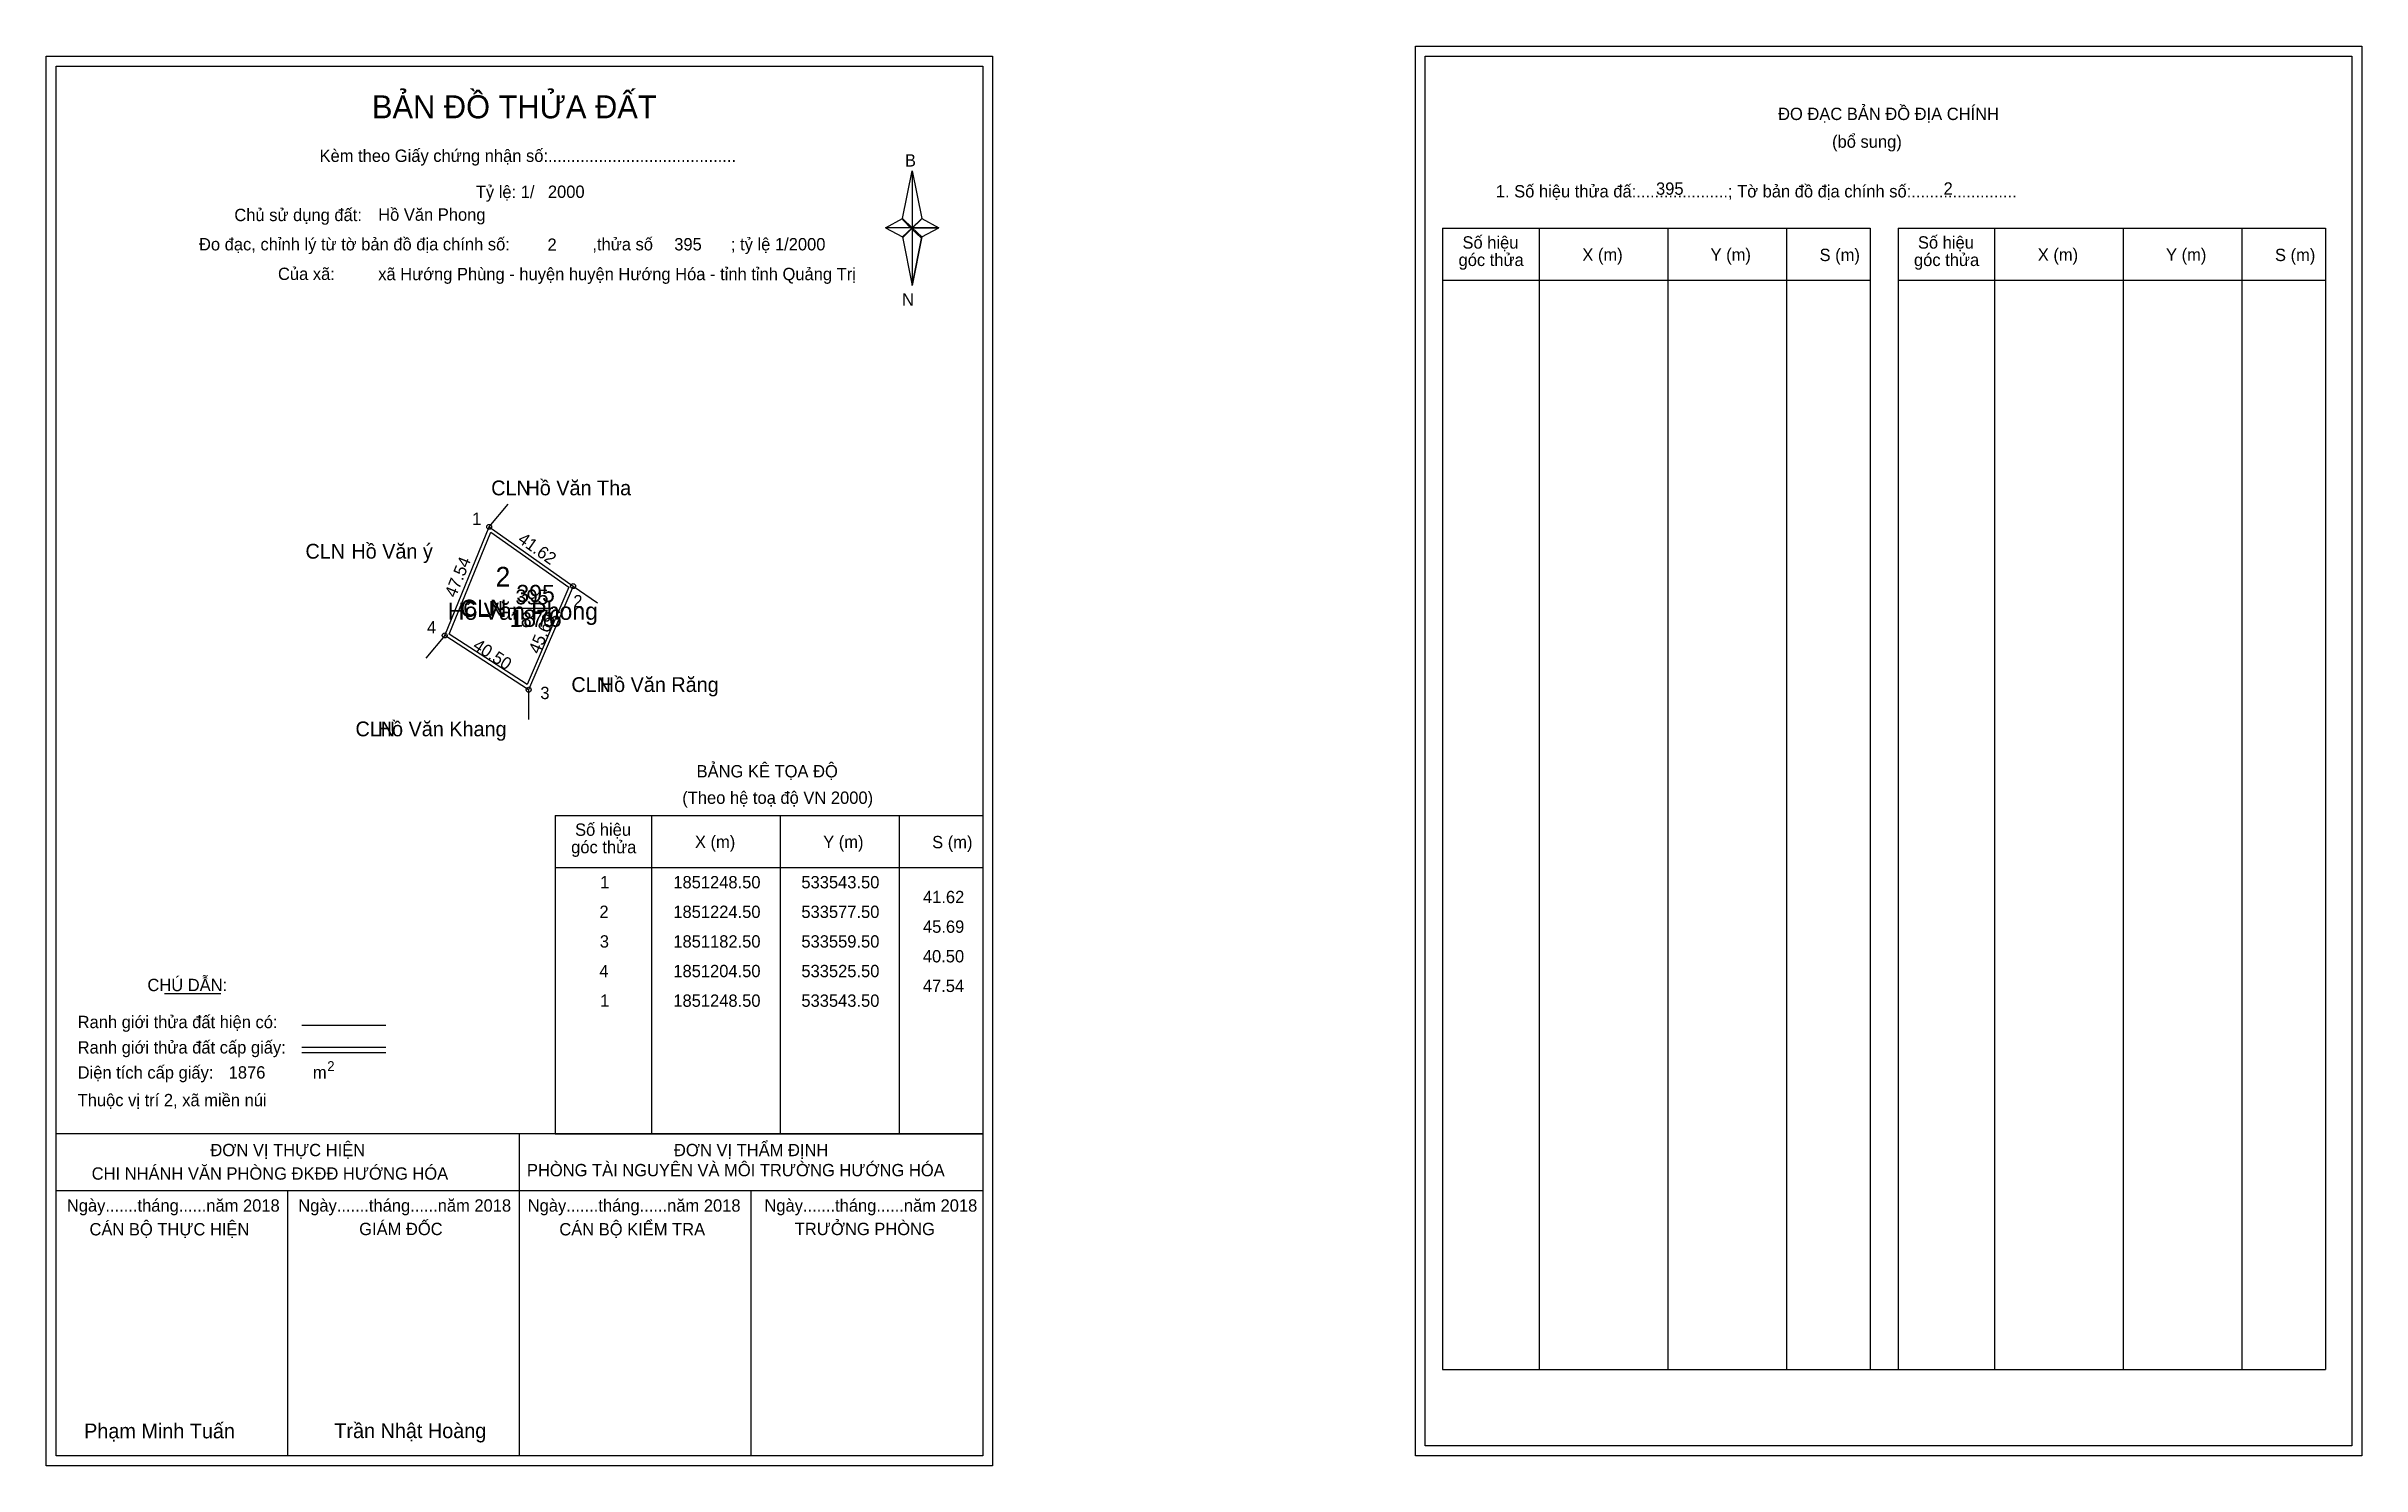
# Model space of a CAD drawing. Extents: x 533364 to 534302, y 1850868 to 1851443.
import ezdxf

# ---------------------------------------------------------------- set-up
doc = ezdxf.new("R2010")
doc.units = 0
for name, color, linetype in [('Level 1', 7, 'Continuous'), ('Level 10', 7, 'Continuous'), ('Level 11', 7, 'Continuous'), ('Level 13', 7, 'Continuous'), ('Level 2', 7, 'Continuous'), ('Level 27', 7, 'Continuous'), ('Level 3', 7, 'Continuous'), ('Level 36', 7, 'Continuous'), ('Level 4', 7, 'Continuous'), ('Level 49', 7, 'Continuous'), ('Level 5', 7, 'Continuous'), ('Level 53', 7, 'Continuous'), ('Level 55', 7, 'Continuous'), ('Level 6', 7, 'Continuous'), ('Level 60', 7, 'Continuous'), ('Level 63', 7, 'Continuous'), ('Level 7', 7, 'Continuous'), ('Level 9', 7, 'Continuous')]:
    doc.layers.add(name, color=color, linetype=linetype)

msp = doc.modelspace()

# ---------------------------------------------------------------- linework, layer by layer
at = {"layer": 'Level 1'}
for p, q in [((533368.09, 1851435.23), (533368.09, 1851435.23)), ((533922.74, 1851439.23), (533922.74, 1851439.23)), ((533710.94, 1851373.46), (533714.87, 1851392.74)), ((533714.87, 1851392.74), (533714.87, 1851369.69)), ((533714.87, 1851392.74), (533718.81, 1851373.46)), ((533704.05, 1851369.69), (533710.94, 1851373.46)), ((533710.94, 1851373.46), (533714.87, 1851369.69)), ((533714.58, 1851369.26), (533710.94, 1851373.02)), ((533714.87, 1851369.69), (533710.94, 1851366.01)), ((533714.58, 1851369.26), (533710.94, 1851365.57)), ((533710.94, 1851365.57), (533714.58, 1851369.26)), ((533710.94, 1851366.01), (533714.87, 1851346.29)), ((533718.51, 1851373.02), (533714.58, 1851369.26)), ((533714.58, 1851369.26), (533718.51, 1851373.02)), ((533718.51, 1851365.57), (533714.58, 1851369.26)), ((533718.81, 1851373.46), (533714.87, 1851369.69)), ((533714.87, 1851369.69), (533714.87, 1851346.29)), ((533714.87, 1851369.69), (533725.69, 1851369.69)), ((533714.87, 1851369.69), (533718.81, 1851366.01)), ((533718.81, 1851366.01), (533714.87, 1851346.29)), ((533718.81, 1851366.01), (533725.69, 1851369.69)), ((533929.8, 1851369.52), (534103.01, 1851369.52)), ((533968.98, 1850906.99), (533968.98, 1851369.52)), ((534021.13, 1850906.99), (534021.13, 1851369.52)), ((534069.07, 1851369.52), (534069.07, 1850906.99)), ((534103.01, 1851369.52), (534103.01, 1850906.99)), ((534114.32, 1851369.52), (534287.52, 1851369.52)), ((534153.5, 1850906.99), (534153.5, 1851369.52)), ((534205.64, 1850906.99), (534205.64, 1851369.52)), ((534253.59, 1851369.52), (534253.59, 1850906.99)), ((534287.52, 1851369.52), (534287.52, 1850906.99)), ((533929.8, 1851348.46), (534103.01, 1851348.46)), ((534114.32, 1851348.46), (534287.52, 1851348.46)), ((533570.28, 1851131.57), (533743.48, 1851131.57)), ((533609.46, 1851002.52), (533609.46, 1851131.57)), ((533661.6, 1851002.52), (533661.6, 1851131.57)), ((533709.55, 1851131.57), (533709.55, 1851002.52)), ((533570.28, 1851110.52), (533743.48, 1851110.52)), ((533411.93, 1851059.36), (533434.73, 1851059.36)), ((533467.66, 1851046.55), (533501.68, 1851046.55)), ((533467.66, 1851037.65), (533501.68, 1851037.65)), ((533467.66, 1851035.46), (533501.68, 1851035.46)), ((533581.75, 1851002.52), (533368.09, 1851002.52)), ((533743.48, 1851002.52), (533533.8, 1851002.52)), ((533555.79, 1850872.08), (533555.79, 1851002.52)), ((533570.28, 1851002.52), (533743.48, 1851002.52)), ((533743.49, 1850979.42), (533368.09, 1850979.42)), ((533461.94, 1850872.08), (533461.94, 1850979.42)), ((533649.64, 1850872.08), (533649.64, 1850979.42)), ((533929.8, 1850906.99), (534287.52, 1850906.99)), ((533743.48, 1850872.08), (533743.48, 1850872.08)), ((534298.14, 1850876.08), (534298.14, 1850876.08))]:
    msp.add_line(p, q, dxfattribs=at)
for points in [[(533710.94, 1851373.46), (533714.87, 1851392.74), (533714.87, 1851369.69)], [(533704.05, 1851369.69), (533710.94, 1851366.01), (533714.87, 1851369.69)], [(533714.87, 1851369.69), (533718.81, 1851373.46), (533725.69, 1851369.69)], [(533714.87, 1851369.69), (533714.87, 1851346.29), (533718.81, 1851366.01)]]:
    msp.add_lwpolyline(points, close=True, dxfattribs=at)
at = {"layer": 'Level 10'}
for points in [[(533559.5, 1851182.5), (533525.5, 1851204.5), (533543.5, 1851248.5), (533577.5, 1851224.5)], [(533558.87, 1851184.58), (533527.24, 1851205.04), (533544.13, 1851246.34), (533575.77, 1851224.01)]]:
    msp.add_lwpolyline(points, close=True, dxfattribs=at)
at = {"layer": 'Level 11'}
for centre in [(533543.5, 1851248.5), (533577.5, 1851224.5), (533525.5, 1851204.5), (533559.5, 1851182.5), (533559.5, 1851182.5)]:
    msp.add_circle(centre, 1, dxfattribs=at)
at = {"layer": 'Level 27'}
for p, q in [((533543.5, 1851248.5), (533551.23, 1851257.68)), ((533577.5, 1851224.5), (533587.43, 1851217.76)), ((533525.5, 1851204.5), (533517.82, 1851195.28)), ((533559.5, 1851182.5), (533559.5, 1851170.5))]:
    msp.add_line(p, q, dxfattribs=at)
at = {"layer": 'Level 3'}
for p, q in [((533929.8, 1851369.52), (533929.8, 1850906.99)), ((534114.32, 1851369.52), (534114.32, 1850906.99)), ((533570.28, 1851131.57), (533570.28, 1851002.52))]:
    msp.add_line(p, q, dxfattribs=at)
at = {"layer": 'Level 63'}
for points in [[(533918.74, 1851443.23), (534302.14, 1851443.23), (534302.14, 1850872.08), (533918.74, 1850872.08)], [(533364.09, 1851439.23), (533747.49, 1851439.23), (533747.49, 1850868.08), (533364.09, 1850868.08)], [(533368.09, 1851435.23), (533743.49, 1851435.23), (533743.49, 1850872.08), (533368.09, 1850872.08)], [(533922.74, 1851439.23), (534298.14, 1851439.23), (534298.14, 1850876.08), (533922.74, 1850876.08)]]:
    msp.add_lwpolyline(points, close=True, dxfattribs=at)
at = {"layer": 'Level 9'}
msp.add_line((533551.82, 1851215.5), (533569.24, 1851215.5), dxfattribs=at)

# ---------------------------------------------------------------- texts
at = {"layer": 'Level 1'}
for s, height, p in [('BẢN ĐỒ THỬA ĐẤT', 9.3313, (533496.02, 1851414.04)), ('ĐO ĐẠC BẢN ĐỒ ĐỊA CHÍNH', 5, (534065.69, 1851413.35)), ('(bổ sung)', 5, (534087.57, 1851402.11)), ('Kèm theo Giấy chứng nhận số:.........................................', 5, (533474.79, 1851396.38)), ('B', 5, (533711.96, 1851394.5)), ('1. Số hiệu thửa đấ:....................; Tờ bản đồ địa chính số:.......................', 5, (533951.35, 1851381.99)), ('Chủ sử dụng đất:', 5, (533440.27, 1851372.39)), ('Đo đạc, chỉnh lý từ tờ bản đồ địa chính số:                  ,thửa số                 ; tỷ lệ 1/2000', 5, (533425.95, 1851360.53)), ('Số hiệu', 5, (533937.83, 1851361.25)), ('Số hiệu', 5, (534122.35, 1851361.25)), ('góc thửa', 5, (533936.25, 1851354.19)), ('X (m)', 5, (533986.4, 1851356.3)), ('Y (m)', 5, (534038.35, 1851356.3)), ('S (m)', 5, (534082.51, 1851356.2)), ('góc thửa', 5, (534120.76, 1851354.19)), ('X (m)', 5, (534170.91, 1851356.3)), ('Y (m)', 5, (534222.87, 1851356.3)), ('S (m)', 5, (534267.02, 1851356.2)), ('Của xã:', 5, (533457.95, 1851348.53)), ('N', 5, (533710.76, 1851338.16)), ('BẢNG KÊ TỌA ĐỘ', 5, (533627.55, 1851146.98)), ('(Theo hệ toạ độ VN 2000)', 5, (533621.74, 1851136.26)), ('góc thửa', 5, (533576.73, 1851116.25)), ('Số hiệu', 5, (533578.31, 1851123.31)), ('X (m)', 5, (533626.87, 1851118.36)), ('Y (m)', 5, (533678.83, 1851118.36)), ('S (m)', 5, (533722.98, 1851118.26)), ('CHÚ DẪN:', 5, (533405.05, 1851060.37)), ('Ranh giới thửa đất hiện có:', 5, (533376.79, 1851045.37)), ('Ranh giới thửa đất cấp giấy:', 5, (533376.79, 1851035.09)), ('Diện tích cấp giấy:', 5, (533376.79, 1851024.93)), ('m', 5, (533472.1, 1851024.97)), ('2', 4, (533477.89, 1851027.99)), ('Thuộc vị trí 2, xã miền núi', 5, (533376.79, 1851013.73)), ('ĐƠN VỊ THỰC HIỆN', 5, (533430.56, 1850993.49)), ('ĐƠN VỊ THẨM ĐỊNH', 5, (533618.36, 1850993.49)), ('CHI NHÁNH VĂN PHÒNG ĐKĐĐ HƯỚNG HÓA', 5, (533382.47, 1850983.97)), ('PHÒNG TÀI NGUYÊN VÀ MÔI TRƯỜNG HƯỚNG HÓA', 5, (533558.81, 1850985.35)), ('Ngày.......tháng......năm 2018', 5, (533372.42, 1850971.02)), ('Ngày.......tháng......năm 2018', 5, (533466.17, 1850971.02)), ('Ngày.......tháng......năm 2018', 5, (533559.12, 1850971.02)), ('Ngày.......tháng......năm 2018', 5, (533655.03, 1850971.02)), ('CÁN BỘ THỰC HIỆN', 5, (533381.59, 1850961.39)), ('GIÁM ĐỐC', 5, (533490.85, 1850961.51)), ('CÁN BỘ KIỂM TRA', 5, (533571.93, 1850961.39)), ('TRƯỞNG PHÒNG', 5, (533667.31, 1850961.51)), ('Phạm Minh Tuấn', 6, (533379.41, 1850879.16)), ('Trần Nhật Hoàng', 6, (533480.79, 1850879.26))]:
    msp.add_text(s, height=height, dxfattribs=at).set_placement(p)
at = {"layer": 'Level 11'}
msp.add_text('Tỷ lệ: 1/', height=5, dxfattribs=at).set_placement((533538.1, 1851381.75))
at = {"layer": 'Level 13'}
for s, p in [('CLN', (533533.03, 1851212.5)), ('395', (533554.17, 1851217.1)), ('1876', (533551.83, 1851207.9))]:
    msp.add_text(s, height=6, dxfattribs=at).set_placement(p)
at = {"layer": 'Level 2'}
msp.add_text('Hồ Văn Phong', height=7, dxfattribs=at).set_placement((533526.71, 1851210.83))
at = {"layer": 'Level 3'}
msp.add_text('CLN', height=7, dxfattribs=at).set_placement((533531.82, 1851212))
at = {"layer": 'Level 36'}
for p in [(533544.33, 1851261.28), (533469.08, 1851235.62), (533576.82, 1851181.59), (533489.35, 1851163.63)]:
    msp.add_text('CLN', height=6, dxfattribs=at).set_placement(p)
at = {"layer": 'Level 4'}
msp.add_text('395', height=7, dxfattribs=at).set_placement((533554.5, 1851218))
at = {"layer": 'Level 49'}
for s, rotation, p in [('41.62', 324.78241, (533554.76, 1851242.51)), ('47.54', 67.75098, (533529.92, 1851219.53)), ('45.69', 66.80141, (533563.82, 1851196.64)), ('40.50', 327.09476, (533536.5, 1851199.29))]:
    msp.add_text(s, height=5, rotation=rotation, dxfattribs=at).set_placement(p)
at = {"layer": 'Level 5'}
msp.add_text('1876', height=7, dxfattribs=at).set_placement((533552.09, 1851208))
at = {"layer": 'Level 53'}
for s, p in [('1', (533588.48, 1851102.02)), ('1851248.50', (533618.12, 1851102.02)), ('533543.50', (533670, 1851102.02)), ('2', (533588.18, 1851090.02)), ('1851224.50', (533618.12, 1851090.02)), ('533577.50', (533670, 1851090.02)), ('41.62', (533719.26, 1851096.02)), ('45.69', (533719.26, 1851084.02)), ('3', (533588.33, 1851078.02)), ('1851182.50', (533618.12, 1851078.02)), ('533559.50', (533670, 1851078.02)), ('40.50', (533719.21, 1851072.02)), ('4', (533588.15, 1851066.02)), ('1851204.50', (533618.12, 1851066.02)), ('533525.50', (533670, 1851066.02)), ('47.54', (533719.2, 1851060.02)), ('1', (533588.48, 1851054.02)), ('1851248.50', (533618.12, 1851054.02)), ('533543.50', (533670, 1851054.02))]:
    msp.add_text(s, height=5, dxfattribs=at).set_placement(p)
at = {"layer": 'Level 55'}
for s, height, p in [('386', 0.22, (533543.26, 1851248.28)), ('389', 0.22, (533543.26, 1851248.28)), ('386', 0.22, (533543.26, 1851248.28)), ('389', 0.22, (533543.26, 1851248.28)), ('1', 0.8, (533543.28, 1851248.5)), ('389', 0.22, (533577.26, 1851224.28)), ('396', 0.22, (533577.26, 1851224.28)), ('389', 0.22, (533577.26, 1851224.28)), ('2', 0.8, (533577.23, 1851224.5)), ('4', 0.8, (533525.22, 1851204.5)), ('386', 0.22, (533525.26, 1851204.28)), ('397', 0.22, (533525.26, 1851204.28)), ('386', 0.22, (533525.26, 1851204.28)), ('396', 0.22, (533559.26, 1851182.28)), ('397', 0.22, (533559.26, 1851182.28)), ('3', 0.8, (533559.25, 1851182.5))]:
    msp.add_text(s, height=height, dxfattribs=at).set_placement(p)
at = {"layer": 'Level 6'}
for s, p in [('2000', (533567.3, 1851381.79)), ('395', (534016.25, 1851383.07)), ('2', (534132.74, 1851383.11)), ('Hồ Văn Phong', (533498.54, 1851372.53)), ('2', (533567.14, 1851360.35)), ('395', (533618.49, 1851360.51)), ('xã Hướng Phùng - huyện huyện Hướng Hóa - tỉnh tỉnh Quảng Trị', (533498.56, 1851348.45)), ('1876', (533437.97, 1851024.94))]:
    msp.add_text(s, height=5, dxfattribs=at).set_placement(p)
at = {"layer": 'Level 60'}
for s, p in [('Hồ Văn Tha', (533558.22, 1851261.28)), ('Hồ Văn ý', (533487.68, 1851235.62)), ('Hồ Văn Răng', (533588.33, 1851181.59)), ('Hồ Văn Khang', (533498.37, 1851163.63))]:
    msp.add_text(s, height=6, dxfattribs=at).set_placement(p)
at = {"layer": 'Level 7'}
msp.add_text('2', height=8, dxfattribs=at).set_placement((533546.1, 1851224.28))
at = {"layer": 'Level 9'}
for s, p in [('1', (533536.63, 1851249.31)), ('2', (533577.61, 1851215.86)), ('4', (533518.3, 1851205.3)), ('3', (533564.23, 1851178.71))]:
    msp.add_text(s, height=5, dxfattribs=at).set_placement(p)

doc.saveas('drawing.dxf')
